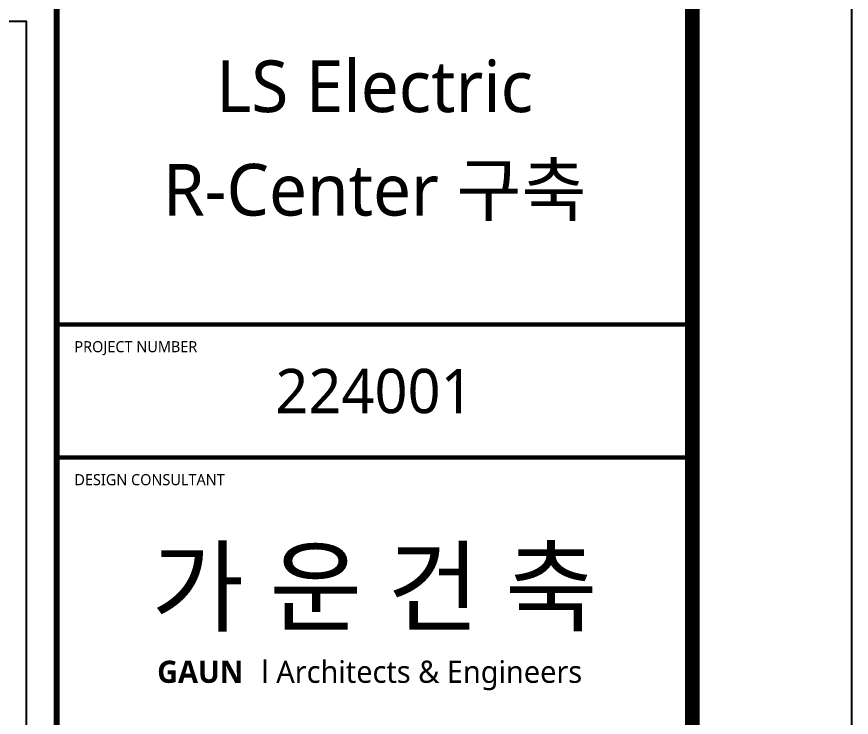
# Model space of a CAD drawing. Header units: millimetres. Extents: x 0 to 84100, y 0 to 59400.
# Drawn here: x 72810 to 84100, y 45084 to 54566 of the extents above; entities that cross this region are included whole.
import ezdxf
from ezdxf.enums import TextEntityAlignment as Align

# ---------------------------------------------------------------- set-up
doc = ezdxf.new("R2010")
doc.units = ezdxf.units.MM
doc.header["$LTSCALE"] = 1000
doc.linetypes.add('CEN', pattern=[62, 60, -1, 0, -1])
for name, color, linetype in [('SYM', 3, 'Continuous'), ('XR-SHEET-SHT', 5, 'Continuous'), ('XR-SHEET-TEXT', 3, 'Continuous'), ('XREF', 7, 'CEN')]:
    doc.layers.add(name, color=color, linetype=linetype)
doc.styles.add('XR-SHEET$0$XREF-Form$0$맑은고딕', font='malgun.ttf')
doc.styles.add('맑은고딕', font='malgun.ttf')
doc.styles.add('맑은고딕B', font='malgunbd.ttf')

# ---------------------------------------------------------------- blocks, each defined once
blk = doc.blocks.new('XR-FORM-EE', base_point=(461, 408))
at = {"layer": 'XR-SHEET-SHT', "color": 5}
blk.add_lwpolyline([(0, 118800), (168200, 118800), (168200, 0), (0, 0)], close=True, dxfattribs=at)
at = {"layer": 'XR-SHEET-SHT', "color": 5, "const_width": 400}
blk.add_lwpolyline([(9300, 114600), (163900, 114600), (163900, 4200), (9300, 4200)], close=True, dxfattribs=at)
at = {"layer": 'XR-SHEET-SHT', "color": 5}
for points, const_width in [([(146700, 114600), (146700, 4200)], 160), ([(146700, 100800), (163900, 100800)], 114), ([(146700, 97200), (163900, 97200)], 114)]:
    blk.add_lwpolyline(points, dxfattribs=dict(at, const_width=const_width))
at = {"layer": 'XR-SHEET-SHT', "color": 7, "style": 'XR-SHEET$0$XREF-Form$0$맑은고딕'}
for s, p in [('PROJECT NUMBER', (147180, 100200)), ('DESIGN CONSULTANT', (147180, 96600))]:
    blk.add_text(s, height=300, dxfattribs=at).set_placement(p, align=Align.MIDDLE_LEFT)
at = {"layer": 'XR-SHEET-SHT', "style": '맑은고딕'}
blk.add_text('224001', height=1200, dxfattribs=at).set_placement((155300, 99000), align=Align.MIDDLE_CENTER)
at = {"layer": 'XR-SHEET-SHT', "color": 3, "style": '맑은고딕B'}
blk.add_text('GAUN ', height=600, dxfattribs=at).set_placement((150686, 91400), align=Align.MIDDLE_CENTER)
at = {"layer": 'XR-SHEET-SHT', "color": 7, "style": 'XR-SHEET$0$XREF-Form$0$맑은고딕'}
blk.add_text('l Architects & Engineers', height=600, dxfattribs=at).set_placement((156577, 91400), align=Align.MIDDLE_CENTER)
at = {"layer": 'XR-SHEET-TEXT', "color": 3, "style": '맑은고딕'}
for s, p in [('LS Electric', (155300, 107249)), ('R-Center 구축', (155300, 104449))]:
    blk.add_text(s, height=1400, dxfattribs=at).set_placement(p, align=Align.MIDDLE_CENTER)
at = {"layer": 'XR-SHEET-TEXT', "color": 2, "style": '맑은고딕B'}
blk.add_text('가 운 건 축', height=2000, dxfattribs=at).set_placement((155300, 93700), align=Align.MIDDLE_CENTER)

msp = doc.modelspace()

# ---------------------------------------------------------------- linework, layer by layer
at = {"layer": 'SYM', "elevation": -2754}
msp.add_lwpolyline([(50580, 54505), (72940, 54505), (72940, 8495), (50580, 8495)], close=True, dxfattribs=at)

# ---------------------------------------------------------------- block references
at = {"layer": 'XREF', "xscale": 0.5, "yscale": 0.5, "zscale": 0.5}
msp.add_blockref('XR-FORM-EE', (231, 204), dxfattribs=at)

doc.saveas('drawing.dxf')
